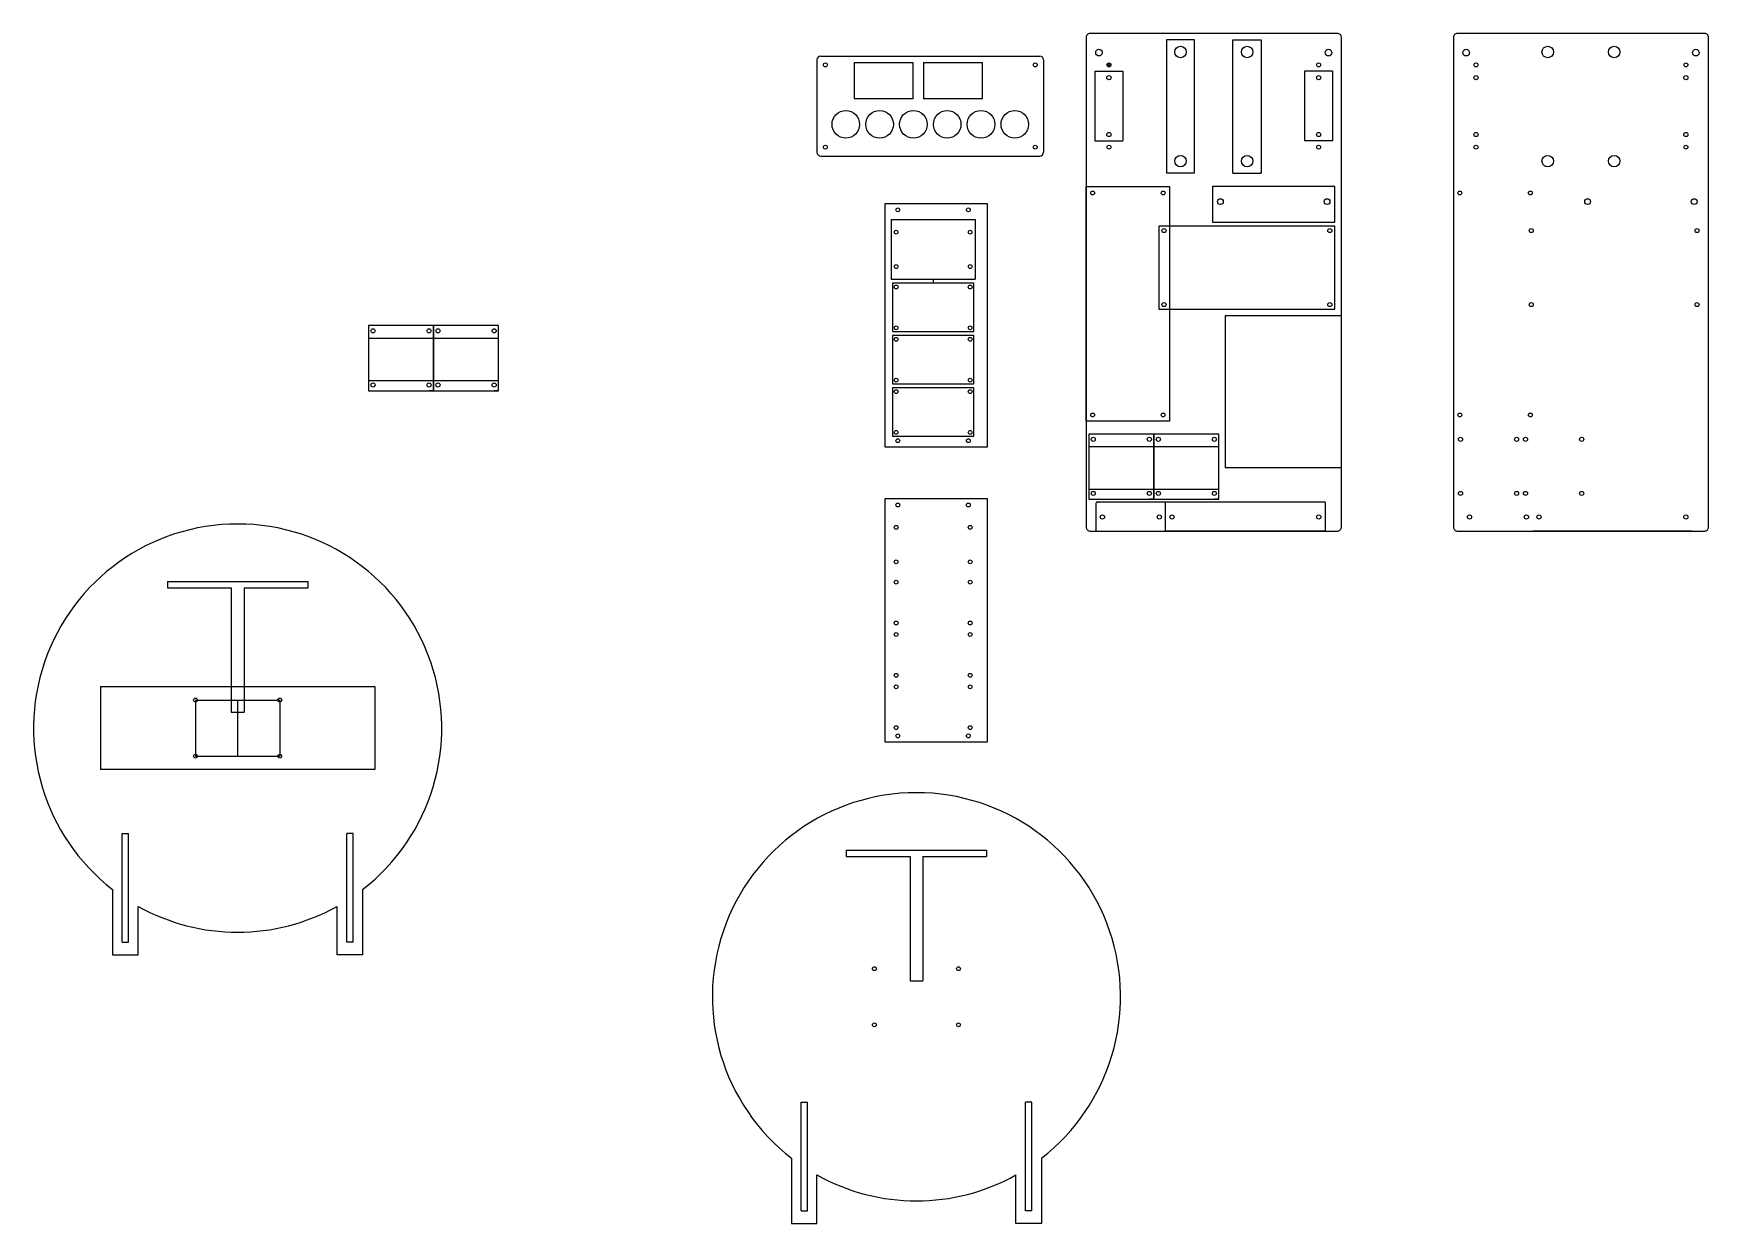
# Model space of a CAD drawing. Header units: inches. Extents: x -825 to 488, y -543 to 390.
import ezdxf

# ---------------------------------------------------------------- set-up
doc = ezdxf.new("R2010")
doc.units = ezdxf.units.IN
doc.header["$MEASUREMENT"] = 0

msp = doc.modelspace()

# ---------------------------------------------------------------- linework, layer by layer
for p, q in [((85, 385), (62.9, 385)), ((62.9, 385), (62.9, 280.5)), ((85, 280.5), (85, 385)), ((115, 280.5), (115, 385)), ((115, 385), (137.1, 385)), ((137.1, 385), (137.1, 280.5)), ((6.8, 360.4), (28.8, 360.4)), ((6.8, 360.4), (6.8, 305.9)), ((16.2, 365.4), (19.3, 365.4)), ((17.8, 366.9), (17.8, 363.8)), ((28.8, 360.4), (28.8, 305.9)), ((193.2, 360.4), (171.2, 360.4)), ((171.2, 360.4), (171.2, 305.9)), ((193.2, 360.4), (193.2, 305.9)), ((6.8, 305.9), (28.8, 305.9)), ((193.2, 305.9), (171.2, 305.9)), ((85, 280.5), (62.9, 280.5)), ((115, 280.5), (137.1, 280.5)), ((-157.7, 256.8), (-77.7, 256.8)), ((-77.7, 256.8), (-77.7, 65.8)), ((-153, 244.3), (-153, 197.3)), ((-153, 244.3), (-87, 244.3)), ((-87, 244.3), (-87, 197.3)), ((-153, 197.3), (-87, 197.3)), ((-120, 197.3), (-120, 194.3)), ((-511.7, 110), (-515.2, 110)), ((-460.7, 110), (-464.2, 110)), ((-77.7, 65.8), (-157.7, 65.8)), ((-157.7, 25.4), (-77.7, 25.4)), ((-77.7, 25.4), (-77.7, -165.6)), ((7.7, 23), (187.2, 23)), ((7.7, 0), (7.7, 22)), ((9.7, 22), (9.7, 23)), ((53, 25), (49.5, 25)), ((62.2, 0), (62.2, 22)), ((62.2, 0), (62.2, 22)), ((104, 25), (100.5, 25)), ((187.2, 22), (187.2, 23)), ((187.2, 22), (187.2, 0)), ((7.7, 0), (62.2, 0)), ((187.2, 0), (62.2, 0)), ((295.6, 0), (350.1, 0)), ((475.1, 0), (350.1, 0)), ((-720.3, -39.5), (-610.3, -39.5)), ((-720.3, -39.5), (-720.3, -44.5)), ((-720.3, -44.5), (-670.3, -44.5)), ((-670.3, -44.5), (-670.3, -142)), ((-660.3, -44.5), (-660.3, -142)), ((-660.3, -44.5), (-610.3, -44.5)), ((-610.3, -39.5), (-610.3, -44.5)), ((-772.8, -122), (-557.8, -122)), ((-772.8, -122), (-772.8, -187)), ((-557.8, -122), (-557.8, -187)), ((-698.3, -132.5), (-698.3, -176.5)), ((-698.3, -132.5), (-632.3, -132.5)), ((-670.3, -142), (-660.3, -142)), ((-665.3, -132.5), (-665.3, -176.5)), ((-632.3, -132.5), (-632.3, -176.5)), ((-77.7, -165.6), (-157.7, -165.6)), ((-698.3, -176.5), (-632.3, -176.5)), ((-557.8, -187), (-772.8, -187)), ((-755.8, -322.2), (-755.8, -237)), ((-755.8, -237), (-750.8, -237)), ((-750.8, -322.2), (-750.8, -237)), ((-579.8, -322.2), (-579.8, -237)), ((-574.8, -237), (-579.8, -237)), ((-574.8, -322.2), (-574.8, -237)), ((-188.1, -250.1), (-78.1, -250.1)), ((-188.1, -250.1), (-188.1, -255.1)), ((-188.1, -255.1), (-138.1, -255.1)), ((-138.1, -255.1), (-138.1, -352.6)), ((-128.1, -255.1), (-78.1, -255.1)), ((-128.1, -255.1), (-128.1, -352.6)), ((-78.1, -250.1), (-78.1, -255.1)), ((-763.3, -281), (-763.3, -332.2)), ((-567.3, -281), (-567.3, -332.2)), ((-743.3, -332.2), (-743.3, -294.2)), ((-587.3, -332.2), (-587.3, -294.2)), ((-755.8, -322.2), (-750.8, -322.2)), ((-574.8, -322.2), (-579.8, -322.2)), ((-763.3, -332.2), (-743.3, -332.2)), ((-567.3, -332.2), (-587.3, -332.2)), ((-138.1, -352.6), (-128.1, -352.6)), ((-223.6, -532.8), (-223.6, -447.6)), ((-223.6, -447.6), (-218.6, -447.6)), ((-218.6, -532.8), (-218.6, -447.6)), ((-47.6, -532.8), (-47.6, -447.6)), ((-42.6, -447.6), (-47.6, -447.6)), ((-42.6, -532.8), (-42.6, -447.6)), ((-231.1, -491.6), (-231.1, -542.8)), ((-35.1, -491.6), (-35.1, -542.8)), ((-211.1, -542.8), (-211.1, -504.8)), ((-55.1, -542.8), (-55.1, -504.8)), ((-223.6, -532.8), (-218.6, -532.8)), ((-42.6, -532.8), (-47.6, -532.8)), ((-231.1, -542.8), (-211.1, -542.8)), ((-35.1, -542.8), (-55.1, -542.8))]:
    msp.add_line(p, q)
at = {"color": 3}
for p, q in [((-211.1, 369.3), (-211.1, 296.9)), ((-208.1, 372.3), (-36.5, 372.3)), ((-33.5, 369.3), (-33.5, 296.9)), ((-182, 367.4), (-136, 367.4)), ((-182, 367.4), (-182, 338.8)), ((-136, 367.4), (-136, 338.8)), ((-127.6, 367.4), (-81.6, 367.4)), ((-127.6, 367.4), (-127.6, 338.8)), ((-81.6, 367.4), (-81.6, 338.8)), ((-136, 338.8), (-182, 338.8)), ((-81.6, 338.8), (-127.6, 338.8)), ((-208.1, 293.9), (-36.5, 293.9))]:
    msp.add_line(p, q, dxfattribs=at)
for points in [[(3, 0), (197, 0, 0.414214), (200, 3), (200, 387, 0.414214), (197, 390), (3, 390, 0.414214), (0, 387), (0, 3, 0.414214)], [(290.9, 0), (484.9, 0, 0.414214), (487.9, 3), (487.9, 387, 0.414214), (484.9, 390), (290.9, 390, 0.414214), (287.9, 387), (287.9, 3, 0.414214)]]:
    msp.add_lwpolyline(points, format="xyb", close=True)
for points in [[(0, 270), (65.3, 270), (65.3, 86), (0, 86)], [(99, 242), (195, 242), (195, 270), (99, 270)], [(57, 174), (195, 174), (195, 239), (57, 239)], [(-152, 156.3), (-88, 156.3), (-88, 194.3), (-152, 194.3)], [(-562.7, 110), (-511.7, 110), (-511.7, 161), (-562.7, 161)], [(-511.7, 110), (-460.7, 110), (-460.7, 161), (-511.7, 161)], [(200, 49.8), (200, 168.8), (109, 168.8), (109, 49.8)], [(-562.7, 117.9), (-511.7, 117.9), (-511.7, 150.9), (-562.7, 150.9)], [(-511.7, 117.9), (-460.7, 117.9), (-460.7, 150.9), (-511.7, 150.9)], [(-152, 115.3), (-88, 115.3), (-88, 153.3), (-152, 153.3)], [(-152, 74.3), (-88, 74.3), (-88, 112.3), (-152, 112.3)], [(2, 25), (53, 25), (53, 76), (2, 76)], [(2, 32.9), (53, 32.9), (53, 65.9), (2, 65.9)], [(53, 25), (104, 25), (104, 76), (53, 76)], [(53, 32.9), (104, 32.9), (104, 65.9), (53, 65.9)]]:
    msp.add_lwpolyline(points, close=True)
at = {"color": 2}
msp.add_lwpolyline([(-157.7, 65.8), (-157.7, 256.8)], dxfattribs=at)
msp.add_lwpolyline([(-157.7, -165.6), (-157.7, 25.4)])
for centre, radius in [((10, 375), 2.6), ((73.9, 375.5), 4.5), ((126.1, 375.5), 4.5), ((190, 375), 2.6), ((297.9, 375), 2.6), ((361.8, 375.5), 4.5), ((413.9, 375.5), 4.5), ((477.9, 375), 2.6), ((17.8, 355.4), 1.65), ((17.8, 365.4), 1.55), ((182.2, 355.4), 1.65), ((182.2, 365.4), 1.55), ((305.6, 355.4), 1.65), ((305.6, 365.4), 1.55), ((470.1, 355.4), 1.65), ((470.1, 365.4), 1.55), ((17.8, 310.8), 1.65), ((17.8, 300.9), 1.55), ((182.2, 310.8), 1.65), ((182.2, 300.9), 1.55), ((305.6, 310.8), 1.65), ((305.6, 300.9), 1.55), ((470.1, 310.8), 1.65), ((470.1, 300.9), 1.55), ((73.9, 290), 4.5), ((126.1, 290), 4.5), ((361.8, 290), 4.5), ((413.9, 290), 4.5), ((5, 265), 1.5), ((60.3, 265), 1.5), ((292.9, 265), 1.5), ((348.2, 265), 1.5), ((105.2, 258.2), 2.25), ((188.8, 258.2), 2.25), ((393.1, 258.2), 2.25), ((476.6, 258.2), 2.25), ((61, 235.5), 1.6), ((191, 235.5), 1.6), ((348.9, 235.5), 1.6), ((478.9, 235.5), 1.6), ((-149, 234.3), 1.5), ((-91, 234.3), 1.5), ((-149, 207.3), 1.5), ((-91, 207.3), 1.5), ((-149, 191.3), 1.5), ((-91, 191.3), 1.5), ((61, 177.5), 1.6), ((191, 177.5), 1.6), ((348.9, 177.5), 1.6), ((478.9, 177.5), 1.6), ((-559.2, 156.9), 1.6), ((-559.2, 156.9), 1.6), ((-515.2, 156.9), 1.6), ((-508.2, 156.9), 1.6), ((-508.2, 156.9), 1.6), ((-464.2, 156.9), 1.6), ((-149, 159.3), 1.5), ((-91, 159.3), 1.5), ((-149, 150.3), 1.5), ((-91, 150.3), 1.5), ((-149, 118.3), 1.5), ((-91, 118.3), 1.5), ((-559.2, 114.5), 1.6), ((-515.2, 114.5), 1.6), ((-508.2, 114.5), 1.6), ((-464.2, 114.5), 1.6), ((-149, 109.3), 1.5), ((-91, 109.3), 1.5), ((5, 91), 1.5), ((60.3, 91), 1.5), ((292.9, 91), 1.5), ((348.2, 91), 1.5), ((-149, 77.3), 1.5), ((-91, 77.3), 1.5), ((5.5, 71.9), 1.6), ((5.5, 71.9), 1.6), ((49.5, 71.9), 1.6), ((56.5, 71.9), 1.6), ((56.5, 71.9), 1.6), ((100.5, 71.9), 1.6), ((293.4, 71.9), 1.6), ((293.4, 71.9), 1.6), ((337.4, 71.9), 1.6), ((344.4, 71.9), 1.6), ((344.4, 71.9), 1.6), ((388.4, 71.9), 1.6), ((5.5, 29.5), 1.6), ((49.5, 29.5), 1.6), ((56.5, 29.5), 1.6), ((100.5, 29.5), 1.6), ((293.4, 29.5), 1.6), ((337.4, 29.5), 1.6), ((344.4, 29.5), 1.6), ((388.4, 29.5), 1.6), ((-147.7, 20.4), 1.5), ((-92.4, 20.4), 1.5), ((-149, 2.9), 1.5), ((-91, 2.9), 1.5), ((12.7, 11), 1.65), ((57.3, 11), 1.65), ((67.2, 11), 1.65), ((182.3, 11), 1.65), ((300.5, 11), 1.65), ((345.1, 11), 1.65), ((355, 11), 1.65), ((470.1, 11), 1.65), ((-149, -24.1), 1.5), ((-91, -24.1), 1.5), ((-149, -40.1), 1.5), ((-91, -40.1), 1.5), ((-149, -72.1), 1.5), ((-91, -72.1), 1.5), ((-149, -81.1), 1.5), ((-91, -81.1), 1.5), ((-149, -113.1), 1.5), ((-91, -113.1), 1.5), ((-698.3, -132.5), 1.5), ((-632.3, -132.5), 1.5), ((-149, -122.1), 1.5), ((-91, -122.1), 1.5), ((-149, -154.1), 1.5), ((-91, -154.1), 1.5), ((-147.7, -160.6), 1.5), ((-92.4, -160.6), 1.5), ((-698.3, -176.5), 1.5), ((-632.3, -176.5), 1.5), ((-166.1, -343.1), 1.5), ((-100.1, -343.1), 1.5), ((-166.1, -387.1), 1.5), ((-100.1, -387.1), 1.5)]:
    msp.add_circle(centre, radius)
at = {"color": 3}
for centre, radius in [((-204.5, 365.4), 1.55), ((-40, 365.4), 1.55), ((-188.5, 318.8), 10.8), ((-162, 318.8), 10.8), ((-135.5, 318.8), 10.8), ((-109, 318.8), 10.8), ((-82.5, 318.8), 10.8), ((-56, 318.8), 10.8), ((-204.5, 300.9), 1.55), ((-40, 300.9), 1.55)]:
    msp.add_circle(centre, radius, dxfattribs=at)
at = {"color": 2}
for centre in [(-147.7, 251.8), (-92.4, 251.8), (-147.7, 70.8), (-92.4, 70.8)]:
    msp.add_circle(centre, 1.5, dxfattribs=at)
at = {"color": 3}
for centre, start, end in [((-208.1, 369.3), 90, 180), ((-36.5, 369.3), 0, 90), ((-208.1, 296.9), 180, 270), ((-36.5, 296.9), 270, 0)]:
    msp.add_arc(centre, 3, start, end, dxfattribs=at)
for centre, start, end in [((-665.3, -154.5), 307.7705, 232.2295), ((-133.1, -365.1), 307.7705, 232.2295), ((-665.3, -154.5), 240.8236, 299.1764), ((-133.1, -365.1), 240.8236, 299.1764)]:
    msp.add_arc(centre, 160, start, end)

doc.saveas('drawing.dxf')
